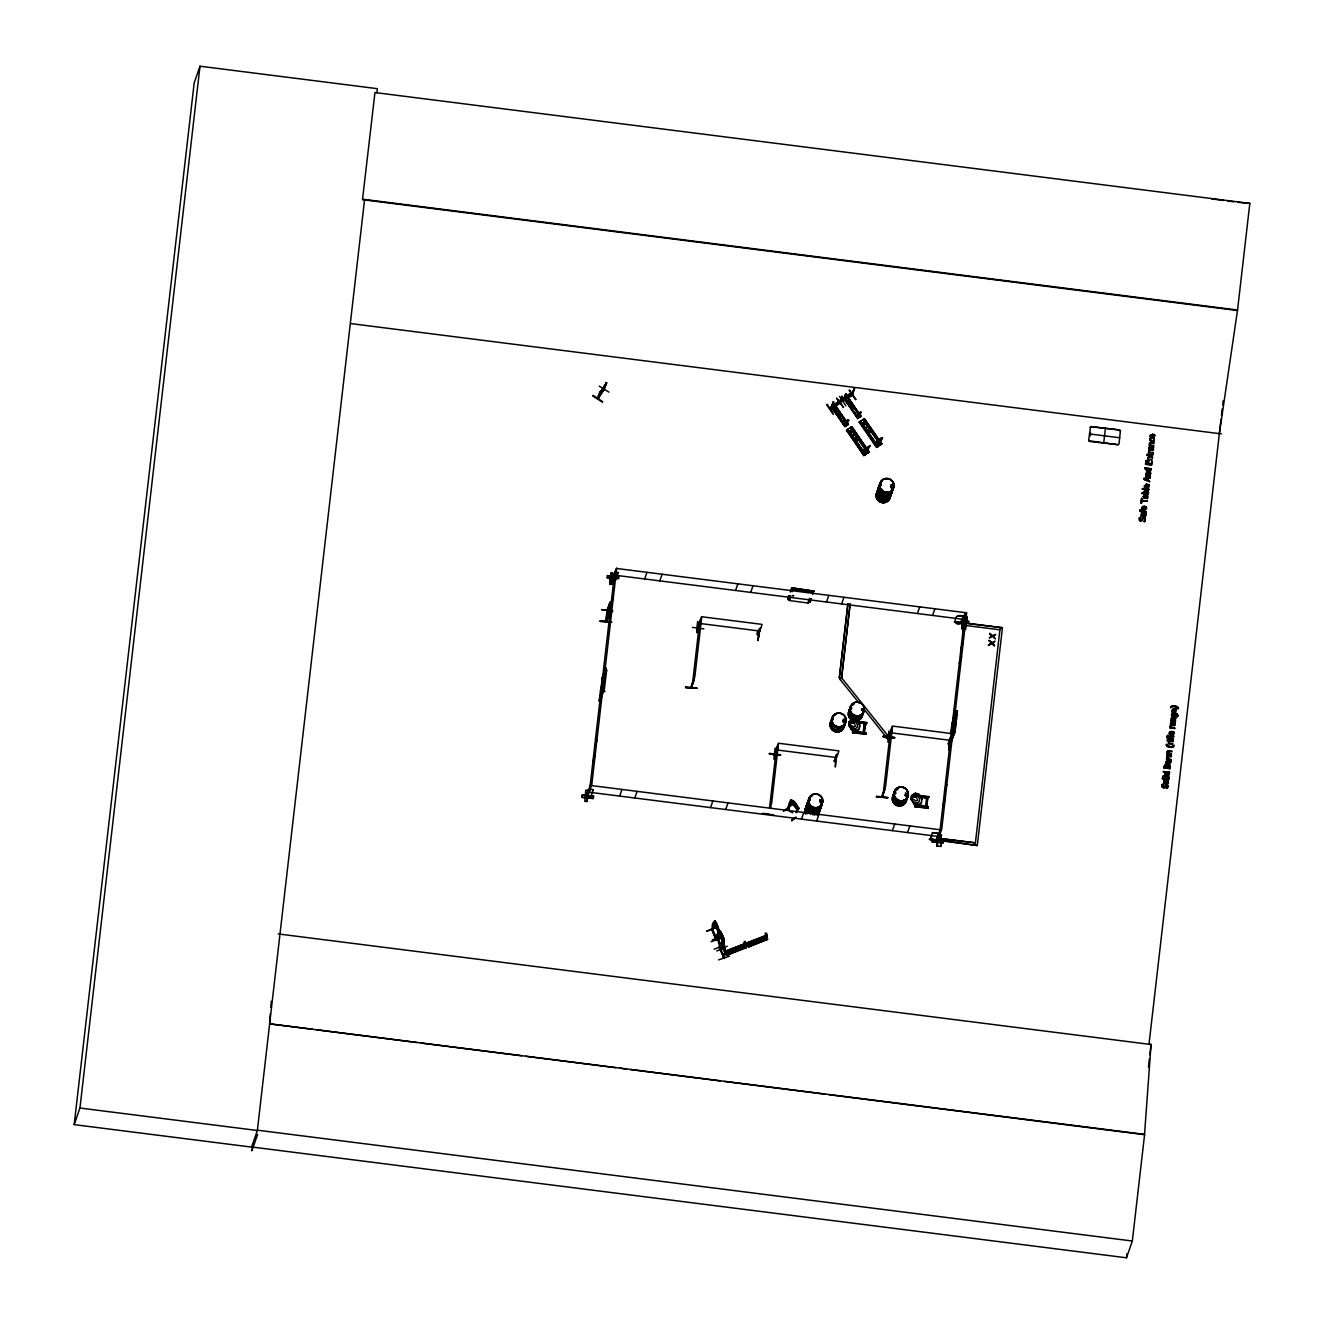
<?xml version="1.0" encoding="UTF-8"?>
<svg xmlns="http://www.w3.org/2000/svg" width="1324" height="1324" viewBox="0 0 1324 1324"><rect width="100%" height="100%" fill="white"/><g stroke="black" fill="none" stroke-linecap="round" stroke-linejoin="round"><path stroke-width="1.5" d="M755.16 941C758.52 941.629 753.257 943.664 755.177 940.967M1148.454 492.644L1147.643 490.823L1145.69 490.459M1167.52 757.262L1167.669 758.321M1169.224 742.416L1169.357 741.539L1168.463 742.168M1171.061 726.495L1170.3 725.949M1145.756 515.979L1145.541 514.606M1153.485 448.786L1153.27 449.961M1175.199 723.98L1174.636 725.535M1143.804 492.561L1143.853 491.32M1153.883 439.419L1153.667 440.445M1169.456 773.895L1168.678 775.55M744.816 945.319L745.495 944.591L726.032 952.254L725.569 951.129L744.899 943.648L725.684 951.311L727.257 955.117L746.372 947.736L744.783 943.929M744.882 945.766L745.329 944.657L746.206 945.535M765.438 933.536L765.835 939.014L766.646 936.416L747.183 944.078M767.208 936.515L767.341 937.591L765.967 937.508M766.497 937.409L766.48 936.482L766.927 937.971M1146.948 470.169L1147.114 469.292M1165.434 773.431L1165.716 774.523M1147.196 497.013L1145.591 495.821L1145.574 497.294M1152.757 449.101L1151.152 447.562L1151.135 449.051M1167.917 781.69L1167.056 783.03L1165.021 782.633M1172.319 715.49L1172.319 714.149M1172.816 723.566L1174.405 723.632M1175.199 714.248L1175.017 715.936M1141.801 515.582L1141.122 516.377L1141.271 514.126M1143.224 496.599L1144.052 498.023M1148.719 449.25L1148.785 448.339M1170.433 724.427L1170.797 722.49M1170.499 723.533L1171.326 724.956M1141.917 507.737L1141.867 508.3A1.887 1.837 19.2 0 0 1142.347 509.426L1143.075 509.939M1144.466 485.709L1144.399 486.289A1.887 1.837 19.2 0 0 1144.896 487.414L1148.421 487.695M1150.175 436.126L1150.44 434.835M1150.242 435.546L1150.225 435.993A1.887 1.837 19.2 0 0 1150.721 437.102L1151.003 437.532M1166.096 761.565L1166.047 762.144A1.887 1.837 19.2 0 0 1166.543 763.253L1167.255 763.766M1169.406 732.867L1169.357 733.446A1.887 1.837 19.2 0 0 1169.837 734.555M1172.038 709.995L1171.988 710.574A1.887 1.837 19.2 0 0 1172.468 711.683L1172.799 711.981M608.808 614.154L610.083 603.115M1149.778 439.833L1150.324 437.996L1150.721 438.757M1163.796 781.855L1163.895 781.011A1.787 1.738 19.2 0 1 1164.607 780.084L1164.971 779.902M1142.811 515.251L1142.893 514.026L1141.735 515.102M1144.912 496.98L1144.995 495.739L1144.085 496.07M1149.762 447.711L1150.523 449.217M1172.236 724.394L1172.27 722.672M1152.774 454.744L1152.79 453.768L1152.128 454.48M1142.546 507.853L1142.744 508.913M1166.725 761.681L1167.785 763.22L1167.52 760.903M1172.601 710.541L1172.816 709.631M609.106 612.085L609.172 610.281M1167.139 737.716L1167.354 736.492M1175.993 715.572L1175.861 714.381M1139.931 520.895L1139.666 520.68A1.936 1.887 19.2 0 1 1139.12 519.72L1139.219 518.313M1149.166 486.272L1149.1 484.932M1168.049 785.993L1167.884 787.217M1170.813 762.128L1170.747 760.77M1170.879 761.532L1170.317 763.385M1177.847 715.109L1177.648 716.383M587.426 796.022L587.988 791.57M613.078 579.267L613.144 578.174M938.517 836.387L938.633 835.543M962.714 622.462L962.416 623.538L965.279 616.521L962.2 626.98M962.664 626.418L963.16 622.76M838.986 415.223L839.433 416.183L840.657 415.554M840.641 415.604L840.177 414.644L838.969 415.273M1169.423 767.208L1169.522 766.265M312.663 1029.294L269.633 1023.849L270.377 1013.605M270.824 1007.448L271.271 1001.308M607.402 575.708L618.821 576.718L618.639 578.406M618.606 578.671L607.203 577.479L613.045 578.969M957.202 621.734L968.572 623.091L960.992 621.949M968.556 622.992L964.848 622.942M828.973 1094.716L1144.515 1134.685L1151.053 1044.52L1149 1044.255L1221.009 419.278M587.691 794.566L588.055 796.171M929.349 839.151L937.243 840.144M930.805 839.78L932.41 832.597L937.226 833.21M940.768 846.417L941.265 835.196L940.768 846.417L936.829 845.92L937.69 834.617M936.829 845.92L937.855 834.65M960.827 623.091L954.372 622.032L961.274 623.323M616.008 579.631L612.251 579.068L616.355 568.443L965.213 612.631L961.489 623.323C952.171 627.857 953.694 612.251 962.234 616.09M961.836 628.801L962.714 617.497C962.383 660.328 970.178 589.494 965.692 629.264M963.193 617.563L962.283 628.718M963.839 616.289L957.401 615.859M711.733 929.597L712.047 930.325M712.66 930.309L715.556 921.686M715.672 938.418L716.119 939.775L719.329 931.219L714.993 920.825C705.096 927.28 725.403 954.124 712.213 928.968M717.442 937.806L721.795 948.216M718.27 938.666C723.93 919.849 717.36 944.922 717.807 937.657M719.908 947.206C731.709 976.467 715.126 938.484 719.826 948.216M723.136 956.805L723.665 957.831L724.956 951.791L725.717 952.585C727.224 949.887 718.684 938.236 723.334 944.674L722.275 944.012M719.362 947.504L724.162 957.384M765.255 933.238L765.553 934.016M766.811 936.796L767.076 934.529M692.469 627.411L703.838 628.917M889.116 737.683C886.832 739.239 874.171 733.38 894.693 737.617M600.633 690.648L600.484 691.442M600.599 690.88L600.682 691.558M601.427 691.591L601.559 690.996M603.198 690.764L603.082 691.906L603.198 691.045M603.694 691.724L603.744 691.393M604.737 691.575L604.77 691.277M952.651 718.105L952.651 718.502M953.33 719.114L953.495 717.939L953.33 719.213M956.54 718.204L956.656 718.866M601.559 609.553L612.946 610.976L601.543 609.669M586.532 801.417L587.79 790.445M586.731 801.566L587.757 790.296L585.787 790.196L584.745 801.318L586.78 801.434L587.757 790.296M589.991 788.591L590.802 784.966L587.608 796.237L591.232 796.7L587.376 795.757M589.958 789.22L593.202 789.617M609.752 584.198L610.811 573.06L612.648 573.16L611.787 584.314L609.752 584.198L610.976 573.06M613.012 578.836L612.201 582.461L616.736 568.145L591.795 784.669L587.608 796.237L590.521 796.154M611.754 584.447L612.764 573.16M612.383 578.439L613.095 578.588M614.981 572.084L618.225 572.498M612.482 578.406L615.627 578.787M615.759 579.548L615.544 579.035M598.365 397.283C605.73 381.709 595.072 399.136 598.796 397.465M606.127 382.57L603.529 390.381L606.574 382.835M607.219 577.562L612.929 577.81M685.551 687.603L697.036 688.248L685.551 687.537M691.111 687.537L691.31 686.163L691.691 687.355M697.682 621.552L697.086 632.756L697.665 621.568M700.644 621.717L697.814 629.43L697.88 628.172M698.741 627.063C696.242 626.831 700.396 628.221 698.046 626.682M691.641 687.421L691.691 686.494M698.526 628.255L697.831 629.314M693.528 679.891L691.31 686.279M701.174 620.493L700.148 620.377L701.174 620.493L697.913 629.082M758.486 634.841L757.361 634.759L758.652 634.477M759.728 629.397L757.94 640.468L759.761 629.413M760.754 628.056C759.529 627.063 754.68 635.388 758.437 635.172M762.409 813.466L773.779 814.922M775.169 754.978L775.07 755.938L775.136 754.846L769.327 753.406L780.697 754.779L776.973 754.945M773.878 759.231L775.136 747.994M777.436 748.209L774.606 755.921L774.772 754.465M777.966 746.984L776.94 746.852L777.966 746.984L774.689 755.673M830.297 408.884L833.458 401.685L831.34 408.818C842.974 400.957 842.412 400.874 830.264 408.636M839.813 403.323L841.915 396.29L838.638 403.555M844.017 400.493L842.66 400.973L851.166 395.413M851.332 395.115L852.457 395.098M836.536 754.415L837.513 754.928L836.536 754.415L834.054 761.432L835.328 761.416M836.04 755.805L835.361 767.026L836.106 755.838M888.768 737.303L888.536 738.676L892.442 726.959L885.624 786.175L882.347 796.998L884.73 789.253L881.883 795.956M887.874 742.085L888.934 730.931M882.413 795.79L882.429 796.8M884.333 789.203L884.614 790.263M891.913 730.203L890.936 729.706L891.913 730.203L888.603 738.759M887.825 797.544L876.339 796.932L887.759 797.809M890.969 737.799L894.693 737.617L883.323 736.276M949.325 743.972C947.107 744.982 950.268 743.939 948.431 743.558M949.987 738.544L948.729 749.781L950.119 742.433M948.845 749.665L949.904 740.53M950.516 737.253L951.509 737.766L950.516 737.253L948.216 743.591M252.338 1147.047L251.908 1150.804L257.65 1134.337M581.898 797.28L582.179 794.946L593.582 796.138L593.268 798.521L581.881 797.346L593.284 798.455M607.17 577.794L607.418 575.543M587.773 794.996L590.802 784.966M588.187 794.863L588.518 791.752L587.773 795.823M612.234 582.643L615.329 572.183L612.747 582.13M943.532 840.475L943.234 842.858L931.831 841.683L932.146 839.284L943.532 840.475L932.096 839.582M939.957 832.928C942.837 820.185 935.538 850.19 938.12 835.361M963.127 623.356L962.697 626.467M962.995 623.29L962.25 626.55M962.118 627.212L964.882 616.487M968.523 623.323L968.771 621.055L961.174 620.277M269.633 1023.849L1144.615 1134.37L1132.334 1241.018L257.452 1130.183L251.56 1147.097L74.177 1124.622L194.198 82.816L199.99 66.2L377.373 88.675L376.91 92.713M74.177 1124.622L79.953 1108.023L199.99 66.2M1237.377 310.511L362.495 199.676L374.957 92.548L1249.823 203.4L1237.543 310.031L1219.354 433.627M364.547 199.941L257.353 1130.497L79.953 1108.023M600.186 621.403L611.671 622.081L600.202 621.32M607.451 610.662C618.97 579.267 598.647 643.828 608.643 613.045C611.092 608.03 605.233 626.401 606.359 620.046M607.501 611.192L607.517 610.662M608.858 611.638L610.381 604.704M606.889 611.489L610.43 602.188M607.269 611.655L610.298 602.238M603.512 689.639L599.11 700.975L601.94 680.784L604.439 673.684M605.498 668.09L603.496 689.854L605.995 668.157L601.609 679.278L602.933 681.066M589.478 791.322L614.419 574.798M692.518 683.498L699.337 624.283M789.269 595.817C784.917 600.037 790.891 601.344 790.643 595.949M791.636 587.823L813.813 591.133L791.636 587.823L790.296 592.043M769.558 807.938L776.145 750.758M810.917 598.564C811.198 604.042 809.196 600.318 808.137 603.032L789.269 600.517L789.385 599.54M850.157 603.843L841.551 678.07L839.35 677.789L847.873 603.777M839.35 677.789L847.956 603.562M850.091 604.058L841.551 678.07L839.813 679.411L841.634 677.871L889.099 737.203L887.361 738.527L864.307 709.565M848.849 725.42L849.28 721.663L853.252 719.081L856.727 720.223L859.773 725.072L859.342 728.829L855.354 731.411L851.878 730.269L848.849 725.42L854.824 729.176L857.174 727.406L857.456 724.989L855.668 721.911L849.28 721.663M849.363 721.646L848.932 725.403L852.011 730.136M849.611 724.327L849.743 723.119L854.377 723.351L855.436 726.247L853.963 726.992L849.528 724.344M850.902 729.243L863.049 733.099L851.2 729.193M864.142 723.533L851.977 719.677L864.142 723.533L863.198 733.198L852.639 731.858L863.347 732.784L864.44 723.235L859.259 722.573M852.524 732.751L865.846 734.009L852.524 732.751L852.772 731.46M855.42 731.262L859.16 728.746L859.69 725.072L856.727 720.223M862.751 733.132L850.984 728.548M864.34 733.347L865.962 733.115L864.34 733.347C862.685 730.451 867.849 721.431 865.449 723.698M864.489 732.933L865.598 723.285M866.608 723.847L866.839 722.639L855.999 721.266M865.714 734.423L865.962 733.115M883.307 792.811L890.125 733.595M921.471 802.857L921.984 799.084L918.873 794.251L915.397 793.109L911.491 795.674L911.061 799.448L914.189 804.28L917.664 805.422L921.388 802.774M911.673 795.757L911.16 799.415L914.454 802.344L917.052 803.205L919.386 801.434L919.667 799.001L917.88 795.923L911.491 795.674M911.839 798.355L911.971 797.131L916.605 797.379L917.664 800.275L916.191 801.003L911.74 798.355M925.062 806.465L913.212 802.576M914.503 793.672L926.287 798.256L917.515 795.509M914.752 806.763L928.074 808.037L914.752 806.763L915 805.472L925.559 806.812L915 805.472M925.426 807.226L926.668 797.247L918.029 796.154M926.568 807.359L928.174 807.144L926.568 807.359L927.677 797.71L929.051 796.651L918.211 795.277M926.717 806.961L927.826 797.313M927.677 797.71L929.051 796.651M927.942 808.434L928.174 807.144M935.737 840.409L937.309 840.293L937.508 838.075L975.407 842.875L937.442 838.274M999.901 629.81L962.018 625.011L962.333 622.644L960.794 622.777M939.428 835.643L964.369 619.136M955.564 714.91L957.418 710.922L954.902 732.635L950.549 743.459M950.698 742.168L951.013 743.807M954.472 731.444L956.64 712.643M954.902 732.635L956.921 710.856M988.465 645.152L991.13 643.017L989.028 640.452L991.775 642.67L995.036 641.213L992.321 643.365L994.456 645.98L991.709 643.596L988.465 645.152L991.709 643.596M995.334 638.631L992.553 636.381L989.293 637.953L991.957 635.818L989.773 634.097L991.957 635.818M989.723 634.229L989.856 633.253L992.57 635.603C1000.15 632.491 990.435 636.265 995.284 638.764M935.737 840.459L935.869 839.598L977.294 845.523L1002.434 627.725L964.335 622.892M1088.659 440.247L1090.628 426.593M1090.446 435.861L1090.347 432.567M1118.995 444.086L1120.402 430.697M1141.834 493.687C1141.023 492.065 1146.17 495.524 1148.156 494.332L1148.156 494.332M1142.347 489.201C1141.222 487.215 1148.636 492.561 1148.769 489.119L1142.447 488.473M1144.73 468.63L1146.716 468.746L1144.73 468.63L1144.863 467.753L1151.053 469.292M1141.023 503.203L1141.602 498.337L1142.049 500.538L1147.378 501.068L1142.049 500.538M1143.886 478.278C1142.595 479.933 1148.074 475.945 1150.159 476.921L1150.026 477.881L1150.159 476.921M1146.303 463.582L1147.991 463.648L1146.303 463.582L1146.683 460.553L1145.508 464.277L1151.499 465.038L1151.979 461.232L1150.887 464.161L1148.653 463.88L1149.017 461.05M1141.056 503.054L1141.602 498.337M1145.972 460.471L1145.541 464.128L1151.549 464.889M1146.749 455.291L1148.09 455.307L1146.882 454.413C1148.835 455.903 1148.702 450.988 1148.752 454.794L1151.466 454.976M1140.609 510.054L1139.947 510.005M1141.718 503.286L1142 501.184L1147.378 501.068M1146.154 511.792L1142.231 511.445L1146.154 511.792C1144.565 513.629 1141.917 512.62 1140.212 511.412M1140.593 510.65C1141.768 513.182 1142.314 507.688 1142.231 511.445M1146.617 474.637L1150.308 475.697L1150.175 476.574L1145.674 475.995L1146.071 474.819M1152.145 459.693L1147.511 459.991L1147.925 458.816M1152.542 455.34L1148.09 455.307M1148.835 451.732C1148.636 447.826 1150.026 455.026 1152.989 452.494L1148.338 452.791L1148.702 451.236M1147.941 463.797L1148.305 460.967M1149.695 447.678L1149.563 449.912L1148.769 449.117M1143.324 507.059L1143.605 509.392L1142.695 507.357M1145.111 486.355C1147.743 488.904 1144.912 482.184 1145.277 486.901M1151.251 435.017C1154.346 435.265 1149.662 438.443 1151.301 434.884M1144.929 509.31L1144.581 506.281L1142.082 507.158M1147.478 487.298L1147.114 484.27L1146.154 484.319M1147.362 480.149C1149.497 475.846 1140.609 479.917 1147.411 480.016M1153.998 436.721L1152.492 437.284L1152.443 434.189M1144.184 509.459L1144.581 506.281M1146.766 487.315L1147.114 484.27M1152.492 437.284L1152.89 434.09M1143.622 521.54L1144.615 521.673L1144.052 520.977M1145.972 507.737L1145.641 506.496L1146.518 507.075M1149 484.584L1148.123 484.617L1149.133 485.428M1154.958 435.662L1154.048 434.752M1145.939 513.662L1145.806 514.539L1145.939 513.662L1142.86 513.265L1141.222 514.258M1146.104 511.941L1142.182 512.04M1142 501.184L1147.329 501.217M1144.912 495.126C1148.901 496.963 1148.967 495.292 1144.515 495.11M1148.62 489.996L1148.769 489.119M1149.546 481.986C1150.788 480.893 1145.31 481.406 1143.82 479.106M1150.175 476.574L1150.308 475.697M1146.898 473.545L1150.49 473.86L1150.622 472.966L1147.263 472.718M1151.003 469.424L1151.135 468.547M1151.499 465.038L1151.979 461.232M1152.459 456.962L1152.327 457.856L1152.459 456.962L1148.752 456.73M1153.601 447.131C1153.932 449.283 1151.698 445.063 1149.215 447.198M1153.75 445.493L1150.39 445.063L1150.887 443.01M1154.065 442.762L1151.152 442.398M1150.49 473.86L1150.622 472.966M1162.439 778.628L1162.571 777.751L1168.844 778.545L1168.711 779.422L1162.439 778.628L1168.711 779.422M1163.217 772.173L1169.572 772.223L1169.44 773.1M1167.056 746.14L1166.411 744.369L1167.056 745.081A5.395 5.246 19.2 0 0 1168.347 746.14L1170.135 746.703A5.097 4.965 19.2 0 0 1171.988 746.62L1174.305 745.379M1167.305 736.359L1167.437 735.482L1173.709 736.276L1173.577 737.154L1167.305 736.359L1167.884 737.021M1171.906 706.768L1170.615 707.661L1171.69 706.122M1163.018 775.881L1162.869 776.874L1163.796 775.98M1163.945 767.953L1169.986 768.582L1163.945 767.953L1164.16 766.265M1167.023 740.844L1167.95 739.967L1167.801 740.943M1164.706 767.258L1166.51 767.341L1164.706 767.258L1164.839 766.381M1164.425 777.006L1164.557 776.129L1169.059 776.708L1168.927 777.585L1164.425 777.006L1168.927 777.585M1166.461 759.198L1170.979 759.777L1166.461 759.198L1167.007 757.99M1171.442 755.987L1168.033 755.706L1171.442 755.987L1171.31 756.865L1166.808 756.302L1166.941 755.408M1169.473 742.896L1172.865 743.608L1172.733 744.485L1168.231 743.906L1168.596 742.35M1168.562 740.993L1168.695 740.116L1173.196 740.679L1173.064 741.556L1168.612 740.844M1167.934 736.889C1167.652 740.53 1170.35 734.936 1169.506 738.428L1173.428 738.775C1171.939 740.265 1168.976 739.636 1167.702 738.577M1170.068 727.985L1174.62 728.415L1170.068 727.985L1170.35 726.098M1171.757 718.899L1172.121 720.239L1175.53 720.537L1175.398 721.414L1170.896 720.835L1171.128 719.313M1171.459 715.142A2.036 1.986 19.2 0 1 1171.906 713.719L1171.839 712.825L1177.135 713.917M1166.709 757.163L1167.503 757.179M1166.461 767.49L1166.626 766.464M1167.189 767.423L1169.406 767.705L1167.139 767.572L1167.288 766.546M1170.019 733.264C1170.416 736.624 1172.899 730.931 1170.416 732.337M1172.915 711.038C1174.471 713.156 1174.272 707.099 1172.667 709.978M1169.87 762.74C1167.073 765.305 1170.168 757.94 1166.709 760.489M1172.088 734.472L1172.071 731.411L1169.572 732.288M1175.348 711.501C1172.899 712.825 1176.192 707.066 1172.948 708.754M1167.354 788.359L1166.295 788.376L1167.768 787.565M1169.82 760.324L1170.78 761.267M1174.14 732.983L1173.213 732.056M1176.589 708.87L1175.712 708.903L1176.639 709.35M1169.936 768.714L1170.184 766.894M1170.979 759.777L1167.52 757.576M1168.331 751.403L1168.331 753.224L1171.641 754.233L1167.983 754.035M1168.579 750.725L1172.021 750.989L1171.889 751.867L1168.695 751.486M1174.57 728.548L1174.702 727.67L1171.31 726.975M1170.946 722.391L1175.315 722.308L1174.868 723.401M1171.79 719.627L1172.17 718.237L1175.712 718.7L1175.844 717.823L1172.865 717.575M1177.83 715.589L1177.433 716.979L1176.953 716.185M1174.355 745.379L1173.263 746.918M1177.549 707.479L1178.509 708.654L1177.913 706.9M1221.473 415.173L1222.184 409.017M1222.648 404.929L1223.128 400.824M251.61 1146.965L1126.492 1257.8L1126.956 1253.696M1148.454 1067.078L1149.398 1058.869M1149.877 1054.765L1151.069 1044.371M582.163 795.178L593.582 796.138M943.234 842.792L931.831 841.683M599.673 699.37L600.666 699.502L601.675 691.31M599.11 700.975L603.43 688.579L605.68 670.143L606.673 670.275L604.423 688.712L600.666 699.502M604.522 691.509L604.572 691.161M793.142 588.766L793.026 589.726L811.893 592.258L812.026 591.282L793.142 588.766L792.1 591.696M950.731 733.761L951.973 723.516L955.729 712.726L956.722 712.858L954.472 731.311L951.36 741.01M952.221 729.789L952.717 725.701M951.592 736.558L953.479 731.179L955.729 712.726M685.65 686.875L697.036 688.215M876.455 796.204L887.775 797.727M600.302 620.675L611.671 622.081L600.269 620.824M589.014 792.199L937.889 836.404L938.186 835.245M963.607 621.32L966.686 612.482L941.745 829.006L937.988 840.045L940.768 829.304M789.137 808.964L788.558 807.971M1164.11 766.397L1165.401 764.279M609.04 613.211L609.95 608.477M848.916 420.238L844.811 424.69L845.109 422.836M844.894 424.822L845.208 422.968M861.03 412.029L859.673 415.355L857.571 416.729L858.068 413.965M863.612 450.044L863.96 452.858L867.104 450.805L869.835 445.642M881.354 438.211C866.161 449.73 890.489 428.811 879.649 442.53L876.505 444.583L876.968 441.802L876.637 444.781L879.781 442.713L881.834 437.714M1161.909 785.149L1161.81 786.555M612.648 582.378L612.631 582.676M588.121 791.454L590.405 784.933M937.955 836.321L938.137 835.676M1139.981 509.856L1140.014 511.312M1145.359 519.67L1145.045 520.878M1148.388 492.958L1148.421 491.75M1141.867 514.539L1141.751 515.715M1146.683 508.151L1146.369 509.21M1169.357 733L1169.605 732.155M1150.87 435.546L1151.433 437.036M1148.454 485.13L1147.958 487.215M1176.026 710.806L1176.126 709.863M1167.884 752.115L1169.324 751.403M1167.702 754.25L1167.702 755.143M1147.627 457.905L1148.487 456.681M1145.79 473.909L1146.385 472.8M1170.995 718.75L1171.392 717.823M744.287 941.712L743.724 944.873L744.833 947.123M1163.846 781.16L1163.746 782.004A1.804 1.771 19.2 0 0 1164.226 783.08L1164.541 783.361M1148.736 448.488L1149.083 447.313M1143.175 496.732L1143.953 495.126M1175.348 715.175L1173.66 716.168M1153.883 439.783L1153.502 440.644M1153.469 449.316L1153.105 450.16M1147.809 497.956L1147.478 496.053M1176.043 715.423L1175.563 716.483M1168.761 774.027L1168.198 774.921M1139.782 518.958L1140.676 517.27L1139.302 518.015M1164.359 786.34L1162.902 786.986L1162.621 785.182M1147.445 491.75L1145.508 491.088L1144.499 492.693M1151.019 470.616L1148.438 472.089M1144.499 520.233L1144.499 518.627M1167.04 753.836L1166.907 754.663M697.798 628.42L701.654 617.629L694.835 676.845L691.029 687.57M768.466 813.714L762.392 813.615M880.642 484.187L881.205 484.865M807.69 805.571L807.673 804.827M809.643 799.564L810.238 799.795M891.085 486.587L891.515 485.627M892.624 486.686L891.83 485.378M832.498 719.66L833.16 719.048M892.74 486.421L892.409 485.378L891.433 486.256M821.707 801.798L820.268 801.219M844.993 720.719L844.646 721.712M852.838 720.422A7.116 6.918 19.2 0 1 851.001 708.506L851.746 707.926L851.349 708.903M862.321 708.688L861.593 710.376L863.43 710.078M863.496 710.127L863.281 709.085M894.925 793.093L894.974 793.49A7.116 6.918 19.2 0 0 896.795 805.422A7.116 6.918 19.2 0 0 906.394 798.091A7.15 6.968 19.2 0 1 896.745 805.571A7.15 6.968 19.2 0 1 894.892 793.589L894.825 792.828M905.964 794.052L906.543 795.459L907.056 794.185M1090.115 427.602L1090.877 426.46M1145.012 515.979L1145.144 515.152M962.631 622.578L960.827 623.041M606.293 621.254L607.087 610.248M1170.317 725.784L1170.548 726.909M1168.579 741.44L1169.357 741.539M1166.725 756.997L1166.792 757.775M1162.042 784.702L1161.86 786.423A1.936 1.887 19.2 0 0 1162.389 787.366L1164.21 787.697M867.121 453.122L866.194 451.815M868.064 429.737L867.816 431.028M606.938 610.596L609.901 602.188M593.119 395.346L602.685 401.685M599.209 386.145L608.941 392.136M600.649 390.878L598.283 398.541M600.633 392.351L606.64 382.735L606.011 384.903M606.309 383.96L599.987 393.112L602.9 388.826M603.827 390.001L598.117 398.574L598.796 397.663M604.141 389.438L606.541 382.653L605.564 383.414M615.875 579.515L618.176 572.878M611.009 604.406L613.326 597.769M605.747 620.459L608.759 612.052M609.305 619.152L611.622 612.499M605.995 668.157L601.609 679.278M605.432 673.866L606.673 670.275M599.772 699.585L603.562 688.629M644.639 578.952L646.956 572.316M594.592 746.902L596.909 740.265M592.904 761.631L595.204 754.994M659.799 580.872L662.099 574.235M590.471 796.717L591.315 796.452M590.852 796.651L593.169 789.998M619.632 796.088L621.932 789.435M634.775 798.008L637.092 791.355M697.665 627.394L701.505 616.719L762.128 624.398L758.271 635.189M698.344 629.264L698.509 628.139M693.925 679.924L691.74 686.378M691.492 687.702L693.826 680.933M735.565 590.471L737.882 583.834M750.708 592.391L753.025 585.754M827.169 404.267L833.425 413.816M830.562 409.215L833.69 402.016M831.472 408.586L833.458 401.685M836.636 398.325L843.52 407.411L836.768 398.226M839.532 396.439L845.904 405.856M834.6 411.284L837.744 409.232M851.68 395.644L845.275 398.392L845.573 397.498L844.398 397.448L837.397 403.688L841.27 399.451L847.327 396.521M847.608 424.789L836.156 407.809L848.436 424.276L847.327 425.004L836.569 407.461L848.419 424.292L847.377 424.987L836.321 407.709M835.411 412.376L838.522 410.374M757.56 634.841L758.569 634.709M839.217 403.605L842.13 396.621M839.813 403.257L841.915 396.29M842.312 399.037L839.697 402.43L841.733 400.493L840.343 400.775L844.96 397.961L840.426 401.586M836.569 414.147L839.73 412.029M757.94 640.468L759.777 629.43M837.612 415.67L840.79 413.551M842.759 400.924L845.937 393.725L843.802 400.858M846.152 394.055L842.941 401.338L852.375 395.115M843.62 400.378L845.937 393.725M838.82 417.325L841.948 415.322M849.098 390.365L855.602 399.683M846.864 397.63L847.261 396.422L843.371 400.659L846.897 397.481M860.087 416.878L848.601 399.815L861.063 416.233L860.004 416.911L861.096 416.199L849.247 399.368L846.086 401.486L858.581 417.871L857.538 418.566L846.102 401.42L857.985 418.268M847.261 403.191L850.438 401.073M849.247 399.368L860.418 416.646M848.072 404.283L851.2 402.281M851.498 394.42L854.377 388.329L852.259 395.462M851.332 395.909L854.609 388.66M840.194 402.711L852.077 394.982L854.377 388.329M849.247 406.054L852.408 403.936M710.541 807.607L712.858 800.954M843.984 424.441L847.029 422.67M836.718 407.444L833.144 409.795L845.175 426.146M851.481 409.282L854.642 407.18M847.145 425.037L846.086 425.517L847.31 424.557M847.989 424.474L845.076 426.444L845.904 425.964L834.252 409.066L833.392 409.596L844.894 426.626M787.697 599.491L788.988 595.767M789.187 599.689L790.445 596.065M789.269 600.517L790.511 596.925M792.464 595.668L793.738 595.668L792.646 595.635M849.743 434.14L854.46 431.045M856.909 416.183L859.706 414.577M858.928 416.944C860.352 418.07 858.349 414.875 859.59 417.027M860.898 416.282L857.538 418.566M725.701 809.527L728.018 802.874M854.857 441.554L859.557 438.558M861.229 424.325L865.913 421.33M862.421 426.047L867.104 423.051M864.158 428.695L868.908 425.534M865.731 430.979L870.48 427.817M808.269 602.072L809.51 598.481M808.137 603.032L809.692 598.498M809.924 602.304L811.215 598.58M812.572 594.377L813.863 590.636M862.851 452.328L865.598 450.59M864.622 454.893L869.289 451.997L851.795 426.692L846.748 429.936L863.877 455.572L864.589 455.092L846.781 429.853L864.886 454.91L847.658 429.373M865.995 453.106L865.896 454.066L867.435 452.163L866.69 453.172M875.528 444.235L879.997 441.041L881.337 444.318M717.178 927.065L706.619 931.202M769.261 754.018L780.63 755.392M878.424 445.741L880.112 444.086L878.424 445.741L880.278 444.301L879.666 445.145M712.279 929.398L715.109 920.792L719.495 931.269M712.246 930.507L715.109 920.792M826.49 601.99L828.791 595.353M774.639 753.406L775.649 753.621L774.639 753.191M774.772 753.77L778.313 743.211L838.919 750.89L835.063 761.664L835.229 760.803M774.606 754.895L778.446 744.121L771.627 803.337L769.889 808.319M711.087 941.678L721.828 938.203M712.262 940.007L720.852 936.051M715.754 938.6L718.568 930.408L718.253 926.75M716.003 938.468L719.131 930.259M716.201 939.527L718.965 931.351L715.605 923.424L716.929 923.209M720.504 932.377C713.239 929.911 722.159 961.869 723.98 941.712L723.93 940.553M724.129 942.605L723.417 937.127L720.157 931.186L717.774 938.004C727.008 963.392 718.237 933.039 722.259 947.769M714.149 949.209L724.824 945.154M716.847 950.98L727.24 946.23M721.547 942.291L719.395 947.156M719.677 947.256L721.514 942.158M721.481 943.466C716.681 954.256 723.202 945.038 721.083 942.523M721.928 943.036L721.464 942.39M721.216 947.57L723.665 939.908L721.861 933.668M721.282 947.421L724.029 940.801M767.821 814.061L764.362 813.565M721.779 946.958L725.469 953.578M841.634 603.909L843.951 597.273M718.601 959.867L729.375 956.259M724.774 948.083C726.181 952.403 720.339 963.243 725.32 951.642M724.079 957.533L725.833 952.552M727.654 950.566L729.127 953.975M728.945 950.053L730.418 953.479M730.881 949.308L732.354 952.734M734.555 947.901L736.028 951.311M789.087 808.567C786.506 811.182 790.246 796.949 791.934 800.623M742.996 944.889L744.22 947.835M744.899 943.648L726.082 952.337L745.594 944.955L746.107 945.832M745.909 944.74L745.561 942.142M745.875 944.128L745.114 941.215M745.346 945.319L745.611 946.213L746.157 945.171M747.232 944.161L746.885 943.069L766.05 935.472L746.719 942.953L747.216 944.144L766.927 937.541M726.76 953.959L746.24 946.842L727.157 954.819L726.744 953.892L745.991 946.726L727.224 955.034M794.334 817.951L791.537 820.45L794.334 817.802M766.05 935.472L767.523 939.56L748.408 946.925L767.506 938.948L747.894 945.717M795.956 812.655L797.975 807.425L796.254 812.406M752.049 941.132L753.505 944.558M797.213 811.761L798.67 808.186L794.119 801.417L791.14 799.713L788.061 808.236M798.471 809.245L795.459 807.474L798.389 809.328L798.753 808.103M753.77 940.47L755.243 943.896M755.706 939.726L757.179 943.135M801.467 819.126L803.784 812.473M764.147 936.713L765.57 939.692M766.166 935.737L747.133 943.846M767.506 938.948L747.911 945.75L748.391 946.908L767.39 938.683M835.328 760.936L834.186 760.803M816.627 821.046L818.944 814.392M864.44 723.235L859.127 722.987M866.839 722.639L855.85 721.663M917.4 613.509L919.717 606.872M883.257 736.856L894.627 738.229M887.361 738.527L889.182 736.988M888.768 736.624L892.293 726.048L952.916 733.728L949.325 744.254M889.198 737.451L891.962 729.822M932.559 615.428L934.876 608.792M962.267 622.859L960.744 623.339M892.393 830.644L894.71 823.991M960.959 648.743L963.276 642.107M959.271 663.49L961.588 656.836M907.552 832.564L909.853 825.911M956.11 714.646L957.418 710.922M948.265 744.419L949.209 743.972M949.06 744.518L951.542 737.385M950.516 743.757L954.422 732.354M989.028 640.452L991.775 642.67M992.321 643.365L994.605 644.987M1000.15 627.659L975.159 845.026M944.542 791.239L946.859 784.586M1002.434 627.725L964.253 623.107M931.302 835.808L930.888 839.548L929.415 839.3M942.854 805.968L945.171 799.332M940.371 829.271L936.482 840.442L930.06 839.631L934.132 839.697M1089.387 433.924L1119.69 437.764M1105.424 428.347L1103.686 443.242M977.294 845.523L937.26 840.227M1150.324 437.996L1151.135 438.244M1151.119 438.294L1150.539 439.105M1153.965 434.322L1154.909 435.265M1151.152 447.562L1152.757 448.753M1154.379 438.939L1153.485 438.409L1153.767 439.22M1148.719 455.39L1151.168 455.853M1147.643 459.114L1147.759 458.468M1148.653 463.88L1150.887 464.161M1152.989 452.494L1152.89 453.238M1150.275 470.202C1149.729 467.72 1144.615 469.176 1150.076 469.573M1145.674 475.995L1150.225 476.425M1146.452 484.915L1145.475 485.18M1144.019 492.76L1143.771 492.065M1147.693 493.024L1144.846 493.173M1143.986 498.205L1143.903 497.294M1145.591 495.821L1147.114 496.699M1249.823 203.4L1237.642 202.307M1146.418 506.744L1145.591 506.629M1170.615 707.661L1171.442 707.016M1172.27 714.281L1175.033 713.967L1175.315 715.01M1170.896 720.835L1175.447 721.266M1167.437 735.482L1173.709 736.276M1171.277 725.138L1171.161 723.616M1175.033 713.967L1172.518 713.802M1175.993 715.159L1176.06 714.099M1167.172 739.868L1167.95 739.967M1167.967 738.047L1168.877 738.362M1166.361 744.518L1167.007 745.213M1166.262 745.412L1167.917 746.719M1175.712 718.7L1171.757 718.783M1177.086 715.821L1176.688 716.747M1168.645 740.248L1173.196 740.679M1169.506 738.428L1173.428 738.775M1173.958 731.725L1174.09 732.569M1163.3 771.429L1169.572 772.223M1162.571 777.751L1168.844 778.545M1168.761 760.108L1167.801 760.158M1168.364 763.303L1169.655 762.922M1168.38 772.835L1165.749 772.637L1168.513 773.266M1170.648 760.423L1170.052 761.118M1166.361 788.177L1167.023 787.383M1126.492 1257.8L1132.334 1241.018M1148.438 492.826L1148.189 493.786M1142.612 519.289L1142.082 520.481M1165.302 786.108L1164.392 787.697M1141.851 519.058L1142.413 517.849M1165.252 786.257L1166.163 785.033L1167.288 786.026M1154.445 440.28L1154.247 440.809A1.754 1.705 19.2 0 1 1153.386 441.604L1152.476 441.786M1169.969 762.641L1170.184 761.416M1167.238 751.569L1168.264 750.609M1166.874 761.201L1166.709 762.343M1149.513 442.861L1149.282 443.921M1168.48 782.467L1167.718 783.543M1164.888 765.868L1165.782 765.106M1167.238 786.919L1166.676 787.946M1150.539 473.711L1146.948 473.396L1146.485 474.472M1169.042 753.902L1167.619 754.862M846.897 423.316L848.717 420.287M861.13 412.476L857.489 416.597M864.291 449.895L869.967 445.84L866.972 450.607L863.827 452.676M1150.109 470.947L1150.324 470.053M603.512 387.055L601.94 390.547L602.734 389.686C598.2 396.919 606.111 385.383 603.446 388.611L604.803 386.194L602.536 389.885M601.162 391.556L602.536 388.991M1144.615 521.673L1145.094 520.729M1139.467 517.601L1140.345 517.701M1162.158 784.437L1163.366 784.04L1162.77 784.9M891.069 485.759L893.204 486.024M843.52 720.918L844.993 720.521M863.215 709.929L861.725 709.747M895.57 793.721L895.785 793.076M603.198 388.859L603.926 387.154M744.684 947.19L745.809 945.485L744.601 945.501M600.997 391.093L600.451 392.119L605.564 384.39M601.41 392.169L605.912 384.837M605.283 385.168L601.675 391.043M603.363 388.875L604.919 386.227M1166.941 765.404L1168.612 764.362L1170.035 765.653M601.113 391.126L602.387 389.868M592.738 395.975L602.403 402.115M858.829 413.121L860.484 411.847M863.711 450.094L869.719 445.857M878.689 443.408L878.491 443.904M1173.908 734.191L1172.948 735.184M938.137 839.681L938.054 835.907L938.12 839.366M852.011 406.6L851.928 407.974L853.252 407.676M869.984 431.459L870.232 430.168M846.665 424.408L846.615 425.153M878.706 444.384L879.45 444.5M1147.362 498.585L1147.428 496.186M1147.163 497.559L1146.021 497.989L1145.591 496.483M1143.473 514.771L1143.919 516.277L1145.045 515.847M1168.314 782.832L1166.907 783.841M600.881 392.351L602.023 390.911M606.375 383.844L603.86 387.949M600.086 393.178L601.824 391.043M1164.822 787.184L1163.597 787.962M1164.789 780.829L1164.739 782.6M711.716 929.398L716.069 939.659M859.557 416.53L859.326 416.481M835.957 403.075L834.468 405.094L837.579 403.108M845.953 424.21L846.417 424.938M859.326 417.01L858.846 416.183M1147.047 470.285L1150.159 470.814M839.35 401.47L841.27 399.451M845.539 397.597C854.758 387.733 835.974 406.303 847.476 395.578M846.251 420.85L844.662 422.935M832.895 718.684L832.746 719.462A7.116 6.918 19.2 0 0 834.567 731.411A7.116 6.918 19.2 0 0 844.166 724.062A7.133 6.934 19.2 0 1 834.567 731.411A7.133 6.934 19.2 0 1 832.697 719.577A7.133 6.934 19.2 0 0 834.567 731.411A7.133 6.934 19.2 0 0 844.149 724.178M850.753 707.926L851.498 708.787M810.205 800.474L809.196 800.209M821.608 800.722L819.937 802.013M820.317 800.772L819.953 801.699M907.106 795.592L907.238 794.086M830.297 408.818L838.969 403.803M733.827 949.242L734.671 950.682M1148.719 487.414L1146.584 488.192M1169.224 764.014L1170.366 763.253M889.645 736.641L888.768 736.558M843.868 398.954L840.757 400.94M1169.754 732.023L1171.161 731.328M840.955 400.576L831.323 406.584L840.856 400.659M849.511 396.687L853.02 393.493L849.429 396.588M852.97 407.991L852.639 406.534M836.735 404.383L839.002 402.446M845.308 398.292L839.068 402.264M794.119 801.417L796.585 804.38L797.247 807.508L792.282 801.93L794.052 801.566M783.427 811.364L792.033 804.115M785.281 810.619L792.464 804.429M792.712 812.82C782.881 808.501 793.258 806.697 791.256 799.861M794.847 802.658C791.09 801.947 798.405 808.749 795.674 803.585M790.858 800.689L793.076 804.595M795.492 807.541L792.927 804.661M1142.38 517.982L1143.241 517.37A1.821 1.771 19.2 0 1 1144.449 517.601L1144.929 518.197M791.835 820.814L796.121 817.173L791.537 820.45M1167.735 750.824L1167.205 752.197M1165.054 784.818L1165.931 784.205A1.821 1.771 19.2 0 1 1167.139 784.42L1167.619 785.033M850.852 427.304L868.296 452.642L850.24 427.702M859.028 422.19L864.456 418.599L881.933 443.921L876.521 447.495L859.144 422.108M860.054 421.512L878.11 446.453L861.858 422.786M878.904 441.008L862.917 419.609M864.572 455.108L863.844 455.572L846.417 430.234M864.771 454.976L865.515 454.496L849.181 430.879M868.544 452.477L851.762 426.709M878.176 446.403L877.266 446.999M863.976 421.363L880.692 444.698M847.559 420.072L845.473 422.174M766.315 933.006L767.241 935.356M605.184 385.433L604.075 385.979M833.177 409.778L834.236 409.083M835.709 408.106L836.751 407.411M845.854 401.685L846.913 400.99L857.853 418.053M848.386 400.013L849.445 399.318L860.699 416.464M845.043 426.51L833.408 409.579L845.076 426.444M859.69 421.76L876.918 447.198M867.965 452.825L850.538 427.437M868.61 452.444L851.498 426.758L869.173 452.08M877.514 446.85L861.113 423.266M877.779 446.635L860.335 421.247M826.606 404.714L833.011 414.098M849.363 721.745L853.169 719.097M911.574 795.774L915.496 793.242M858.746 417.424L859.988 416.464M881.784 443.606L879.517 441.637M847.211 420.122L848.254 419.84M1150.01 470.98L1147.842 471.013M1174.686 725.387L1172.568 725.072M1154.197 437.532L1151.036 437.4M1174.156 712.477L1175.993 711.981M1173.362 734.837L1171.525 735.35M1170.068 763.534L1166.576 763.121A1.887 1.837 19.2 0 1 1166.096 761.995M881.122 485.229L880.377 484.932M1141.768 520.729L1140.924 521.126M843.504 719.842L845.208 720.289M862.189 708.936L861.461 709.829M821.393 802.592L820.582 802.493M905.633 795.31L907.072 795.509M834.004 409.199L845.705 426.063M858.515 417.921L846.317 401.387M1148.785 457.392L1148.421 458.783M1172.667 734.506L1173.494 732.718M1142.513 506.662L1143.671 506.198M849.594 390.05L855.983 399.434M733.81 949.291L735.002 949.457M1167.702 765.454L1169.175 765.636M1164.557 780.233L1168.066 780.68A1.787 1.754 19.2 0 1 1168.529 781.756M1152.542 449.564L1151.417 449.432M1146.981 497.807L1146.071 497.857M1144.879 516.079L1143.969 516.145M1174.256 724.741L1172.915 724.096M1153.32 440.66L1152.376 441.008M846.979 429.87L864.274 455.257M880.923 444.583L863.198 419.344M868.379 452.593L867.634 453.073L851.299 429.456M1150.291 471.725L1149.033 471.989M1164.938 780.829L1167.702 781.359M1141.271 520.034L1139.848 519.322M1149.447 447.016L1153.552 447.264M1141.784 513.547L1145.889 513.795M1167.437 753.422L1167.354 752.413M715.092 922.083L715.059 921.008M1173.097 746.124L1172.038 746.471M717.26 924.632C714.712 923.755 719.346 931.583 717.74 925.774M718.965 931.351C719.131 934.115 714.248 924.367 714.745 921.835M717.012 926.684L706.652 931.318M717.194 929.944L715.87 926.403M718.568 930.408L719.329 931.219M723.384 940.702L720.537 933.883L721.977 933.619M722.308 935.042C719.611 934.049 724.062 942.158 722.904 936.134M723.45 937.144L724.377 941.629M723.98 941.712L722.06 948.166M744.402 942.191L744.916 941.811M747.001 943.631L766.215 936.432M746.852 943.168L748.325 946.61L767.324 938.898M727.042 954.587L746.355 947.123M834.65 405.707L832.779 406.418L834.865 403.506M1173.312 746.786L1171.26 747.448M1171.641 706.255L1175.497 705.758M1167.569 764.676L1168.562 764.494M1152.741 450.342L1151.069 450.309L1150.523 448.588M1145.111 497.741L1147.18 498.585M853.351 392.632L850.521 393.476L851.779 393.625M843.454 399.6L846.317 398.574L843.553 399.534M837.331 403.588L840.26 402.662M833.888 406.7L830.959 407.627L833.822 406.6M1165.434 784.503L1167.089 784.569M1145.508 509.922L1142.728 509.574M1175.629 712.18L1173.246 712.064M1153.005 441.587L1153.436 441.471A1.754 1.705 19.2 0 0 1154.296 440.677M1172.352 706.718L1174.173 706.304M846.963 397.068L850.074 395.082L849.478 394.387M892.525 487.067L891.168 486.52M1118.399 444.665L1089.635 441.471M862.189 709.101L863.132 709.631M844.613 721.613L843.189 720.554M820.681 800.97L821.575 801.334M906.146 794.119L907.288 794.069M1150.093 442.481L1151.201 442.266M1146.601 472.817L1147.693 472.602M1168.364 775.55L1166.874 775.781M1172.617 705.907L1174.239 705.742M1144.83 490.559L1146.253 490.36M855.916 437.549L857.389 438.045M856.777 439.833L855.536 439.585M1150.076 477.749C1147.544 477.153 1147.064 481.092 1149.646 481.191M1151.83 454.926L1150.887 455.059M1148.736 457.541L1149.811 457.392M856.595 720.339L853.186 719.23M918.955 794.251L921.984 799.084M914.156 804.181L917.648 805.29M603.744 389.223L598.2 398.342M1171.839 747.249L1170.681 747.448M1145.723 484.352L1146.7 484.203M1165.352 779.919L1166.907 780.018M1151.516 455.87L1152.79 453.768M1168.215 750.758L1169.059 750.609M1152.757 440.842L1150.539 439.882M936.349 840.21L938.832 833.408L932.377 832.995M1167.95 775.649L1165.914 775.351M1173.494 706.47L1176.556 707.033M1173.991 724.873L1172.998 724.377M1143.208 517.519L1144.697 517.949M1091.059 426.659L1119.541 429.936M862.305 708.654L863.331 709.052M844.1 720.041L844.729 720.306M1165.368 764.411L1166.725 765.04M1165.517 780.663L1167.023 780.846M1174.371 716.036L1172.253 715.126M1144.515 517.005L1143.191 516.41M1167.702 774.904L1165.434 773.712M838.158 401.553L839.284 401.652M1145.475 491.237L1146.948 491.436M1140.974 520.994L1139.699 520.547M1171.79 722.043L1175.265 722.457M1152.939 437.93L1151.433 437.632M1144.615 510.104L1143.572 509.972M1172.104 735.234L1170.217 734.704M1168.794 763.931L1167.751 763.799M1150.953 441.322L1152.525 441.637M1174.14 716.83L1171.972 716.003M1150.837 443.143L1154.032 443.374M1170.73 747.299L1167.967 746.587M930.838 839.284L936.862 840.326M1168.761 753.108L1167.95 752.214M774.623 753.935L775.616 754.018M958.311 622.528L954.621 622.263M937.657 834.765L941.596 835.262M362.66 199.196L1237.543 310.031M350.628 323.569L1221.407 433.891M1091.34 426.659L1119.823 430.019L1120.418 431.442M1153.436 438.542L1154.28 438.641M1153.717 446.089L1149.166 445.658L1149.414 444.136M1117.837 444.748L1088.99 440.776M1149.497 456.73L1152.41 457.111M1149.762 457.525L1152.376 457.707M1144.813 467.885L1151.086 468.679M1142.397 489.069L1148.669 489.863M1141.917 492.942L1144.217 493.091M1145.856 514.391L1145.756 515.45M792.96 588.832L812.208 591.265M614.038 575.079L962.896 619.284M610.05 606.144L609.437 609.917L609.917 607.368M699.188 623.372L759.811 631.052M1175.613 714.199L1176.87 714.579M839.416 677.59L841.634 677.871M889.993 732.685L950.599 740.364M775.996 749.847L836.602 757.527M918.078 795.691L928.918 797.065M921.339 796.998L924.797 797.445M591.332 785.562L940.206 829.751M278.239 933.933L1151.053 1044.52M316.767 1029.824L417.159 1042.534M421.247 1043.064L521.656 1055.774M525.744 1056.287L615.892 1067.723M619.996 1068.236L626.136 1069.014M630.241 1069.527L720.388 1080.947M724.493 1081.476L824.885 1094.187M1211.626 198.898L1223.641 200.47M1227.629 201L1233.637 201.778M951.973 723.516L952.966 723.649M953.479 731.179L954.472 731.311M603.43 688.579L604.423 688.712M963.309 617.696L962.051 628.685M937.028 845.804L938.087 834.683L937.475 845.986M1174.851 705.791L1177.003 706.453M1170.102 747.249L1168.43 746.819M1174.769 706.486L1176.01 706.784M1170.184 746.554L1168.397 746.008M1165.964 783.709L1164.971 783.444M1148.487 471.956L1146.766 471.162A1.771 1.738 19.2 0 1 1146.236 470.301A2.069 2.003 19.2 0 1 1146.683 468.878M1151.897 450.458L1150.655 449.498M1165.732 765.255L1166.593 766.05M836.983 402.413L837.761 402.628M851.977 719.677L863.827 723.583M914.437 794.35L926.287 798.256M1143.754 518.346L1144.598 519.19M869.239 429.423L870.216 430.25M868.809 431.789L867.832 430.962M1146.733 490.592L1148.189 491.552M1167.834 763.087L1166.974 762.607M1163.333 786.986L1162.522 785.645M1147.941 471.841L1147.097 471.443M1168.976 764.593L1169.837 765.289M1173.196 712.213L1172.518 711.551A1.887 1.837 19.2 0 1 1172.038 710.442M1170.548 735.068L1169.886 734.423A1.887 1.837 19.2 0 1 1169.406 733.297M1172.601 716.648L1171.591 715.357M604.654 385.996L602.635 389.057M1177.102 707.182L1178.509 708.654M1147.511 471.013L1146.998 470.037M1165.484 775.268L1165.203 774.854A1.771 1.738 19.2 0 1 1164.723 773.845A2.069 2.003 19.2 0 1 1165.12 772.554A2.069 2.003 19.2 0 0 1164.723 773.845A1.771 1.738 19.2 0 0 1165.153 774.987M1145.26 487.563L1144.946 487.265A1.887 1.837 19.2 0 1 1144.449 486.156M1177.185 713.768L1177.797 715.241M1088.758 440.247L1089.106 441.256M850.935 708.721L850.819 708.605A7.15 6.968 19.2 0 0 852.788 720.57M895.703 792.944L894.594 793.39M605.846 621.122L607.021 610.347L606.822 611.572M1140.212 520.167L1139.832 518.826M1167.437 784.636L1167.95 785.728M797.693 807.673L798.852 808.203L798.008 807.259M839.896 679.195L859.16 703.16M720.041 931.235L721.878 933.751M722.225 940.272L724.178 942.738M1167.387 755.623L1166.957 754.531M724.857 951.625L721.994 944.806M881.652 444.07L864.175 418.682L879.004 440.942M863.43 419.278L878.689 441.157M864.092 421.297L878.077 441.537M836.569 407.461L848.237 424.392M849.065 430.962L865.433 454.546L847.674 429.34M1169.224 765.504L1169.473 766.397M1167.437 738.527L1167.189 737.584M848.37 394.949L844.447 397.399M744.949 944.393L726.065 952.32M1144.979 518.065L1145.326 519.306M1143.704 516.095L1143.489 514.093L1145.094 515.284M1167.52 752.909L1167.238 752.065M1153.204 448.075L1153.436 448.935M1174.918 723.252L1175.149 724.112M767.126 938.584L767.506 939.544M746.339 947.686L745.859 946.528M727.24 955.067L726.876 954.141M1143.142 516.559L1142.893 515.599M1146.021 474.952L1145.839 474.124M765.024 936.631L765.984 938.964M745.081 945.634L745.611 946.213M723.963 940.619L724.344 941.563M719.726 931.5L720.107 932.444M720.868 936.78L722.358 940.305L720.753 936.829M1154.098 434.603L1154.28 436.043M1148.305 484.766L1148.504 486.206M1175.894 709.052L1176.093 709.995M1173.263 731.924L1173.445 733.347M1167.271 785.645L1167.288 786.605M719.793 932.245L720.786 936.846M1142.943 516.161L1142.86 515.119M1172.336 724.824L1172.253 723.781M1145.922 507.142L1145.972 508.217M722.821 946.164L724.245 949.573L724.245 947.107M1149.844 440.247L1149.828 439.7A2.499 2.433 19.2 0 1 1150.01 438.575M892.657 489.913A7.15 6.968 19.2 0 1 878.507 489.946M878.474 488.109A7.15 6.968 19.2 0 1 879.831 484.783M891.135 484.749A7.15 6.968 19.2 0 1 892.624 488.093A7.249 7.067 19.2 0 0 891.251 484.584M892.79 489.814A7.249 7.067 19.2 0 1 882.098 495.044A7.249 7.067 19.2 0 1 881.089 483.293M892.095 489.615A7.15 6.968 19.2 0 1 883.323 497.294A7.116 6.918 19.2 0 1 879.268 486.504A7.133 6.934 19.2 0 0 883.257 497.443A7.133 6.934 19.2 0 0 891.995 489.797A7.116 6.918 19.2 0 1 883.274 497.427A7.15 6.968 19.2 0 1 879.285 486.305M890.605 486.289A7.15 6.968 19.2 0 1 891.565 487.861A7.116 6.918 19.2 0 0 890.605 486.206M892.74 484.501A7.15 6.968 19.2 0 1 889.612 493.372A7.15 6.968 19.2 0 1 880.261 490.939A7.15 6.968 19.2 0 1 881.751 481.655M892.757 489.599A7.15 6.968 19.2 0 1 882.214 494.762A7.15 6.968 19.2 0 1 881.221 483.177M892.211 486.024A7.15 6.968 19.2 0 1 892.724 487.778M892.856 484.187A7.15 6.968 19.2 0 1 889.728 493.058A7.15 6.968 19.2 0 1 880.361 490.641A7.15 6.968 19.2 0 1 881.867 481.34M892.078 489.532A7.116 6.918 19.2 0 1 883.356 497.162A7.116 6.918 19.2 0 1 879.368 486.239M890.804 493.322A7.15 6.968 19.2 0 1 882.032 500.985A7.15 6.968 19.2 0 1 878.011 489.996M890.307 496.682A7.15 6.968 19.2 0 1 879.765 501.829A7.15 6.968 19.2 0 1 878.755 490.244M891.582 492.991A7.15 6.968 19.2 0 1 881.039 498.155A7.15 6.968 19.2 0 1 880.046 486.57M890.903 493.008A7.15 6.968 19.2 0 1 882.132 500.687A7.15 6.968 19.2 0 1 878.11 489.698M891.466 493.306A7.15 6.968 19.2 0 1 880.94 498.469A7.15 6.968 19.2 0 1 879.93 486.868M862.983 711.65A7.15 6.968 19.2 0 1 855.122 719.495M853.318 719.031A7.15 6.968 19.2 0 1 850.19 708.323M863.082 711.336A7.15 6.968 19.2 0 1 854.311 719.015A7.15 6.968 19.2 0 1 850.289 708.026M863.761 711.683A7.116 6.918 19.2 0 1 851.613 713.288A7.116 6.918 19.2 0 1 856.098 702.167A7.116 6.918 19.2 0 1 863.761 711.683A7.15 6.968 19.2 0 1 852.325 716.284A7.15 6.968 19.2 0 1 853.715 704.285M863.761 711.319A7.15 6.968 19.2 0 1 852.441 715.986A7.15 6.968 19.2 0 1 853.814 703.987M843.636 722.424A7.133 6.934 19.2 0 0 842.676 720.852A7.116 6.918 19.2 0 1 843.653 722.325A7.133 6.934 19.2 0 0 842.709 720.736M844.993 718.8A7.249 7.067 19.2 0 1 841.253 728.051A7.249 7.067 19.2 0 1 831.737 724.245A7.249 7.067 19.2 0 1 835.477 714.993M821.509 805.34A7.15 6.968 19.2 0 1 810.967 810.503A7.15 6.968 19.2 0 1 809.974 798.902M819.986 800.176A7.15 6.968 19.2 0 1 821.476 803.519M820.135 799.911A7.249 7.067 19.2 0 1 818.993 809.841A7.249 7.067 19.2 0 1 808.832 808.567A7.249 7.067 19.2 0 1 809.974 798.637M820.847 805.224A7.133 6.934 19.2 0 1 812.109 812.87A7.133 6.934 19.2 0 1 808.103 801.914M821.757 799.679A7.249 7.067 19.2 0 1 818.017 808.947A7.249 7.067 19.2 0 1 808.501 805.124A7.249 7.067 19.2 0 1 812.224 795.873M820.102 799.878A7.15 6.968 19.2 0 1 815.584 811.049A7.15 6.968 19.2 0 1 807.888 801.467M808.782 799.895A7.15 6.968 19.2 0 1 810.073 798.604M821.592 799.928A7.15 6.968 19.2 0 1 814.26 809.527A7.15 6.968 19.2 0 1 809.312 798.372M820.93 804.959A7.116 6.918 19.2 0 1 812.208 812.572A7.116 6.918 19.2 0 1 808.219 801.665M820.45 806.697A7.249 7.067 19.2 0 1 812.489 814.657M810.669 814.177A7.249 7.067 19.2 0 1 808.798 802.03M819.87 810.487A7.15 6.968 19.2 0 1 814.293 814.757M807.657 812.092A7.15 6.968 19.2 0 1 806.597 805.174M807.491 803.585A7.15 6.968 19.2 0 1 808.782 802.294M820.284 806.912A7.15 6.968 19.2 0 1 820.317 808.732M819.821 808.534A7.249 7.067 19.2 0 1 817.173 815.071M807.011 813.78A7.249 7.067 19.2 0 1 806.846 805.158M819.126 810.172A7.133 6.934 19.2 0 1 817.818 815.319A7.116 6.918 19.2 0 0 819.109 810.172M805.588 813.764A7.133 6.934 19.2 0 1 806.382 806.879A7.116 6.918 19.2 0 0 805.604 813.764A7.133 6.934 19.2 0 1 807.623 805.687M819.788 810.255A7.15 6.968 19.2 0 1 817.156 814.889M807.127 813.615A7.15 6.968 19.2 0 1 806.961 805.124M819.093 810.288A7.133 6.934 19.2 0 1 817.785 815.418M905.467 793.324A7.15 6.968 19.2 0 1 904.805 802.725A7.15 6.968 19.2 0 1 895.156 802.741A7.15 6.968 19.2 0 1 894.147 793.341M905.566 793.01A7.15 6.968 19.2 0 1 904.441 802.807A7.15 6.968 19.2 0 1 894.412 801.533A7.15 6.968 19.2 0 1 895.537 791.735M905.881 796.436A7.15 6.968 19.2 0 0 904.921 794.847A7.116 6.918 19.2 0 1 905.881 796.336M907.056 793.059A7.15 6.968 19.2 0 1 903.382 802.195A7.15 6.968 19.2 0 1 893.981 798.438A7.15 6.968 19.2 0 1 897.672 789.303M907.685 794.516A7.15 6.968 19.2 0 1 902.306 802.261A7.15 6.968 19.2 0 1 893.865 797.544A7.15 6.968 19.2 0 1 897.771 788.988M1163.829 781.375A1.804 1.771 19.2 0 1 1164.524 780.432M1142.397 509.293A1.887 1.837 19.2 0 1 1141.917 508.168M770.336 806.366L770.618 807.425L770.336 806.366M891.035 730.997L891.333 732.04L891.035 730.997M850.306 407.511L853.45 405.458L850.306 407.511M848.552 432.418L853.268 429.34L848.552 432.418M851.514 436.705L856.231 433.61L851.514 436.705M853.086 438.989L857.803 435.894L853.086 438.989M867.534 433.461L872.251 430.383L867.534 433.461M732.635 948.596L734.059 952.121L732.635 948.596M748.821 942.324L750.261 945.866L748.821 942.324M750.129 941.827L751.552 945.353L750.129 941.827M601.444 392.086L599.722 394.238L601.444 392.086M840.525 401.536L836.933 404.614L840.591 401.635M850.571 393.41L847.36 395.479L850.653 393.526M723.583 938.699L722.54 937.607L723.069 940.354L720.968 935.34L722.043 936.416L721.547 933.916L723.583 938.699M881.271 489.599A7.15 6.968 19.2 0 0 893.485 487.993A7.15 6.968 19.2 0 0 885.789 478.411A7.15 6.968 19.2 0 0 881.271 489.599A7.133 6.934 19.2 0 0 893.402 488.142A7.133 6.934 19.2 0 0 885.739 478.609A7.133 6.934 19.2 0 0 881.238 489.748A7.116 6.918 19.2 0 0 893.386 488.142A7.116 6.918 19.2 0 0 885.739 478.609A7.116 6.918 19.2 0 0 881.254 489.731M891.482 488.043A7.133 6.934 19.2 0 0 890.522 486.471A7.116 6.918 19.2 0 1 891.466 488.043M879.815 501.697A7.133 6.934 19.2 0 0 890.307 496.566A7.116 6.918 19.2 0 1 879.815 501.697A7.133 6.934 19.2 0 1 878.822 490.161A7.116 6.918 19.2 0 0 879.815 501.697M851.63 713.156A7.15 6.968 19.2 0 0 863.844 711.551A7.15 6.968 19.2 0 0 856.148 701.968A7.15 6.968 19.2 0 0 851.63 713.156M854.592 721.034A7.15 6.968 19.2 0 0 862.487 715.01A7.116 6.918 19.2 0 1 854.642 720.885M842.676 728.663A7.249 7.067 19.2 0 0 843.355 719.131A7.249 7.067 19.2 0 1 842.709 728.564A7.249 7.067 19.2 0 1 832.945 728.581A7.249 7.067 19.2 0 1 831.869 719.147A7.249 7.067 19.2 0 0 832.945 728.581A7.249 7.067 19.2 0 0 842.676 728.663M833.392 724.129A7.133 6.934 19.2 0 0 845.556 722.523A7.133 6.934 19.2 0 0 837.877 712.991A7.133 6.934 19.2 0 0 833.392 724.129M833.326 724.278A7.133 6.934 19.2 0 0 845.506 722.689A7.133 6.934 19.2 0 0 837.827 713.139A7.133 6.934 19.2 0 0 833.326 724.278A7.116 6.918 19.2 0 0 845.49 722.672A7.116 6.918 19.2 0 0 837.827 713.156A7.116 6.918 19.2 0 0 833.342 724.278M810.139 805.009A7.133 6.934 19.2 0 0 822.303 803.42A7.133 6.934 19.2 0 0 814.641 793.87A7.133 6.934 19.2 0 0 810.139 805.009M810.089 805.174A7.133 6.934 19.2 0 0 822.254 803.569A7.133 6.934 19.2 0 0 814.574 794.036A7.133 6.934 19.2 0 0 810.089 805.174A7.116 6.918 19.2 0 0 822.237 803.569A7.116 6.918 19.2 0 0 814.591 794.036A7.116 6.918 19.2 0 0 810.106 805.158M895.587 798.157A7.15 6.968 19.2 0 0 907.801 796.552A7.15 6.968 19.2 0 0 900.105 786.969A7.15 6.968 19.2 0 0 895.587 798.157A7.15 6.968 19.2 0 0 907.801 796.568A7.15 6.968 19.2 0 0 900.105 786.986A7.15 6.968 19.2 0 0 895.587 798.173M895.554 798.306A7.133 6.934 19.2 0 0 907.718 796.717A7.133 6.934 19.2 0 0 900.055 787.168A7.133 6.934 19.2 0 0 895.554 798.306A7.116 6.918 19.2 0 0 907.701 796.7A7.116 6.918 19.2 0 0 900.055 787.184A7.116 6.918 19.2 0 0 895.57 798.289"/></g></svg>
